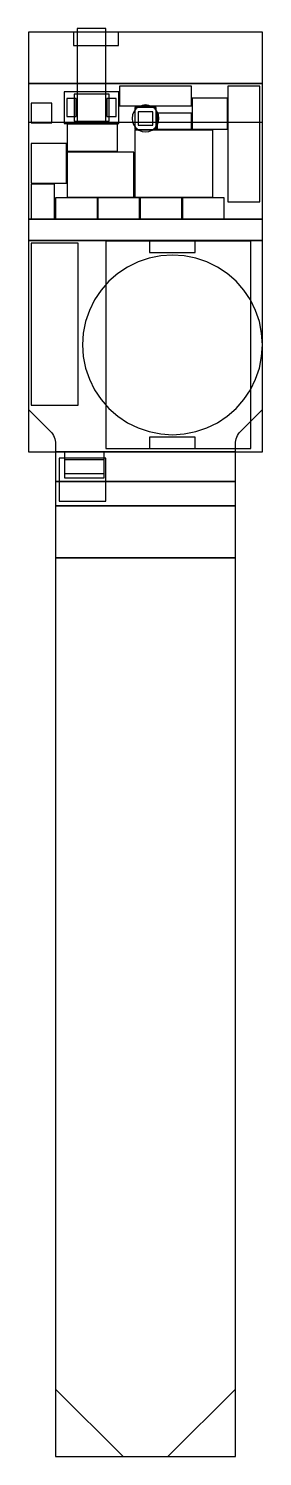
# Model space of a CAD drawing. Header units: metres. Extents: x -13 to 13, y -158 to 0.
import ezdxf

# ---------------------------------------------------------------- set-up
doc = ezdxf.new("R2010")
doc.units = ezdxf.units.M

msp = doc.modelspace()

# ---------------------------------------------------------------- linework, layer by layer
at = {"layer": 'Comp_Cell'}
for p, q in [((0.4118, -25.1407), (-0.8268, -25.5612)), ((1.6947, -24.8856), (0.4118, -25.1407)), ((3, -24.8), (1.6947, -24.8856)), ((4.3053, -24.8856), (3, -24.8)), ((5.5882, -25.1407), (4.3053, -24.8856)), ((6.8268, -25.5612), (5.5882, -25.1407)), ((-3.0876, -26.8665), (-4.0711, -27.7289)), ((-2, -26.1397), (-3.0876, -26.8665)), ((-0.8268, -25.5612), (-2, -26.1397)), ((8, -26.1397), (6.8268, -25.5612)), ((9.0876, -26.8665), (8, -26.1397)), ((10.0711, -27.7289), (9.0876, -26.8665)), ((-4.0711, -27.7289), (-4.9335, -28.7124)), ((10.9335, -28.7124), (10.0711, -27.7289)), ((-5.6603, -29.8), (-6.2388, -30.9732)), ((-4.9335, -28.7124), (-5.6603, -29.8)), ((11.6603, -29.8), (10.9335, -28.7124)), ((12.2388, -30.9732), (11.6603, -29.8)), ((-6.2388, -30.9732), (-6.6593, -32.2118)), ((12.6593, -32.2118), (12.2388, -30.9732)), ((-6.6593, -32.2118), (-6.9144, -33.4947)), ((12.9144, -33.4947), (12.6593, -32.2118)), ((-6.9144, -33.4947), (-7, -34.8)), ((-7, -34.8), (-6.9144, -36.1053)), ((13, -34.8), (12.9144, -33.4947)), ((12.9144, -36.1053), (13, -34.8)), ((-6.9144, -36.1053), (-6.6593, -37.3882)), ((12.6593, -37.3882), (12.9144, -36.1053)), ((-6.6593, -37.3882), (-6.2388, -38.6268)), ((12.2388, -38.6268), (12.6593, -37.3882)), ((-6.2388, -38.6268), (-5.6603, -39.8)), ((11.6603, -39.8), (12.2388, -38.6268)), ((-5.6603, -39.8), (-4.9335, -40.8876)), ((-4.9335, -40.8876), (-4.0711, -41.8711)), ((10.0711, -41.8711), (10.9335, -40.8876)), ((10.9335, -40.8876), (11.6603, -39.8)), ((-4.0711, -41.8711), (-3.0876, -42.7335)), ((-3.0876, -42.7335), (-2, -43.4603)), ((8, -43.4603), (9.0876, -42.7335)), ((9.0876, -42.7335), (10.0711, -41.8711)), ((-2, -43.4603), (-0.8268, -44.0388)), ((-0.8268, -44.0388), (0.4118, -44.4593)), ((0.4118, -44.4593), (1.6947, -44.7144)), ((4.3053, -44.7144), (5.5882, -44.4593)), ((5.5882, -44.4593), (6.8268, -44.0388)), ((6.8268, -44.0388), (8, -43.4603)), ((1.6947, -44.7144), (3, -44.8)), ((3, -44.8), (4.3053, -44.7144))]:
    msp.add_line(p, q, dxfattribs=at)
at = {"layer": 'Comp_D1'}
for p, q in [((0.8, -8.85), (-0.8, -8.85)), ((-0.8, -8.85), (-0.8, -10.35)), ((0.8, -10.35), (0.8, -8.85)), ((-0.8, -10.35), (0.8, -10.35))]:
    msp.add_line(p, q, dxfattribs=at)
at = {"layer": 'Comp_SW1_body'}
for p, q in [((-4.05, -6.9), (-7.95, -6.9)), ((-7.95, -6.9), (-7.95, -9.9)), ((-4.05, -9.9), (-4.05, -6.9)), ((-7.95, -9.9), (-4.05, -9.9))]:
    msp.add_line(p, q, dxfattribs=at)
at = {"layer": 'Comp_SW1_pads'}
for p, q in [((-7.7, -7.4), (-8.75, -7.4)), ((-8.75, -7.4), (-8.75, -9.4)), ((-7.7, -9.4), (-7.7, -7.4)), ((-3.25, -7.4), (-4.3, -7.4)), ((-4.3, -7.4), (-4.3, -9.4)), ((-3.25, -9.4), (-3.25, -7.4)), ((-8.75, -9.4), (-7.7, -9.4)), ((-4.3, -9.4), (-3.25, -9.4))]:
    msp.add_line(p, q, dxfattribs=at)
at = {"layer": 'Comp_U3_Kragen'}
for p, q in [((-4.6, -47.6), (-9, -47.6)), ((-9, -47.6), (-9, -49.6)), ((-4.6, -49.6), (-4.6, -47.6)), ((-9, -49.6), (-4.6, -49.6))]:
    msp.add_line(p, q, dxfattribs=at)
at = {"layer": 'Comp_XBT1_clip'}
for p, q in [((11.7, -23.25), (-4.4, -23.25)), ((-4.4, -23.25), (-4.4, -46.35)), ((11.7, -46.35), (11.7, -23.25)), ((-4.4, -46.35), (11.7, -46.35))]:
    msp.add_line(p, q, dxfattribs=at)
at = {"layer": 'Comp_XBT1_pads'}
for p, q in [((5.54, -23.25), (0.46, -23.25)), ((0.46, -23.25), (0.46, -24.52)), ((5.54, -24.52), (5.54, -23.25)), ((0.46, -24.52), (5.54, -24.52)), ((5.54, -45.08), (0.46, -45.08)), ((0.46, -45.08), (0.46, -46.35)), ((5.54, -46.35), (5.54, -45.08)), ((0.46, -46.35), (5.54, -46.35))]:
    msp.add_line(p, q, dxfattribs=at)
at = {"layer": 'Edge.Cuts'}
for p, q in [((13, 0), (-13, 0)), ((-13, 0), (-13, -42)), ((13, -42), (13, 0)), ((-13, -42), (-10.5858, -44.4142)), ((10.5858, -44.4142), (13, -42)), ((-10.5858, -44.4142), (-10.454, -44.5596)), ((10.454, -44.5596), (10.5858, -44.4142)), ((-10.454, -44.5596), (-10.3371, -44.7173)), ((-10.3371, -44.7173), (-10.2362, -44.8856)), ((-10.2362, -44.8856), (-10.1522, -45.0631)), ((-10.1522, -45.0631), (-10.0861, -45.2479)), ((-10.0861, -45.2479), (-10.0384, -45.4382)), ((-10.0384, -45.4382), (-10.0096, -45.6324)), ((-10.0096, -45.6324), (-10, -45.8284)), ((-10, -45.8284), (-10, -151)), ((10, -45.8284), (10.0096, -45.6324)), ((10, -151), (10, -45.8284)), ((10.0096, -45.6324), (10.0384, -45.4382)), ((10.0384, -45.4382), (10.0861, -45.2479)), ((10.0861, -45.2479), (10.1522, -45.0631)), ((10.1522, -45.0631), (10.2362, -44.8856)), ((10.2362, -44.8856), (10.3371, -44.7173)), ((10.3371, -44.7173), (10.454, -44.5596)), ((-10, -151), (-2.5, -158.5)), ((2.5, -158.5), (10, -151)), ((-2.5, -158.5), (2.5, -158.5))]:
    msp.add_line(p, q, dxfattribs=at)
at = {"layer": 'Mark_max'}
msp.add_line((-9, -58.5), (9, -58.5), dxfattribs=at)
at = {"layer": 'Mech_Anschlag_Platine'}
for p, q in [((-3, 0), (-8, 0)), ((-8, 0), (-8, -1.5)), ((-3, -1.5), (-3, 0)), ((-8, -1.5), (-3, -1.5))]:
    msp.add_line(p, q, dxfattribs=at)
at = {"layer": 'Mech_Kragentasche'}
for p, q in [((-4.4, -47.4), (-9.6, -47.4)), ((-9.6, -47.4), (-9.6, -52.2)), ((-4.4, -52.2), (-4.4, -47.4)), ((-9.6, -52.2), (-4.4, -52.2))]:
    msp.add_line(p, q, dxfattribs=at)
at = {"layer": 'Mech_Lichtschaft'}
for p, q in [((-1.4489, -9.2118), (-1.5, -9.6)), ((-1.299, -8.85), (-1.4489, -9.2118)), ((-1.0607, -8.5393), (-1.299, -8.85)), ((-0.75, -8.301), (-1.0607, -8.5393)), ((-0.3882, -8.1511), (-0.75, -8.301)), ((0, -8.1), (-0.3882, -8.1511)), ((0.3882, -8.1511), (0, -8.1)), ((0.75, -8.301), (0.3882, -8.1511)), ((1.0607, -8.5393), (0.75, -8.301)), ((1.299, -8.85), (1.0607, -8.5393)), ((1.4489, -9.2118), (1.299, -8.85)), ((1.5, -9.6), (1.4489, -9.2118)), ((-1.5, -9.6), (-1.4489, -9.9882)), ((-1.4489, -9.9882), (-1.299, -10.35)), ((-1.299, -10.35), (-1.0607, -10.6607)), ((-1.0607, -10.6607), (-0.75, -10.899)), ((-0.75, -10.899), (-0.3882, -11.0489)), ((-0.3882, -11.0489), (0, -11.1)), ((0, -11.1), (0.3882, -11.0489)), ((0.3882, -11.0489), (0.75, -10.899)), ((0.75, -10.899), (1.0607, -10.6607)), ((1.0607, -10.6607), (1.299, -10.35)), ((1.299, -10.35), (1.4489, -9.9882)), ((1.4489, -9.9882), (1.5, -9.6))]:
    msp.add_line(p, q, dxfattribs=at)
at = {"layer": 'Mech_Sichtfuge'}
msp.add_line((-13, -10), (13, -10), dxfattribs=at)
at = {"layer": 'Mech_Zunge'}
for p, q in [((-4.4, 0.4), (-7.6, 0.4)), ((-7.6, 0.4), (-7.6, -10)), ((-4.4, -10), (-4.4, 0.4)), ((-7.6, -10), (-4.4, -10))]:
    msp.add_line(p, q, dxfattribs=at)
at = {"layer": 'Pads_Fachstreifen'}
for p, q in [((-7.5, -23.5), (-12.7, -23.5)), ((-12.7, -23.5), (-12.7, -41.5)), ((-7.5, -41.5), (-7.5, -23.5)), ((-12.7, -41.5), (-7.5, -41.5))]:
    msp.add_line(p, q, dxfattribs=at)
at = {"layer": 'Plan_C1_100uF'}
for p, q in [((-5.35, -18.45), (-10, -18.45)), ((-10, -18.45), (-10, -20.8)), ((-5.35, -20.8), (-5.35, -18.45)), ((-10, -20.8), (-5.35, -20.8))]:
    msp.add_line(p, q, dxfattribs=at)
at = {"layer": 'Plan_C2_100uF'}
for p, q in [((-0.65, -18.45), (-5.3, -18.45)), ((-5.3, -18.45), (-5.3, -20.8)), ((-0.65, -20.8), (-0.65, -18.45)), ((-5.3, -20.8), (-0.65, -20.8))]:
    msp.add_line(p, q, dxfattribs=at)
at = {"layer": 'Plan_C3_100uF'}
for p, q in [((4.05, -18.45), (-0.6, -18.45)), ((-0.6, -18.45), (-0.6, -20.8)), ((4.05, -20.8), (4.05, -18.45)), ((-0.6, -20.8), (4.05, -20.8))]:
    msp.add_line(p, q, dxfattribs=at)
at = {"layer": 'Plan_C4_100uF'}
for p, q in [((8.75, -18.45), (4.1, -18.45)), ((4.1, -18.45), (4.1, -20.8)), ((8.75, -20.8), (8.75, -18.45)), ((4.1, -20.8), (8.75, -20.8))]:
    msp.add_line(p, q, dxfattribs=at)
at = {"layer": 'Plan_D1_RGB'}
for p, q in [((1.175, -8.375), (-1.175, -8.375)), ((-1.175, -8.375), (-1.175, -10.825)), ((1.175, -10.825), (1.175, -8.375)), ((-1.175, -10.825), (1.175, -10.825))]:
    msp.add_line(p, q, dxfattribs=at)
at = {"layer": 'Plan_Q1'}
for p, q in [((9.11, -7.35), (5.2, -7.35)), ((5.2, -7.35), (5.2, -10.8)), ((9.11, -10.8), (9.11, -7.35)), ((5.2, -10.8), (9.11, -10.8))]:
    msp.add_line(p, q, dxfattribs=at)
at = {"layer": 'Plan_Q2__R'}
for p, q in [((-8.8, -12.4), (-12.7, -12.4)), ((-12.7, -12.4), (-12.7, -16.8)), ((-8.8, -16.8), (-8.8, -12.4)), ((-12.7, -16.8), (-8.8, -16.8))]:
    msp.add_line(p, q, dxfattribs=at)
at = {"layer": 'Plan_R4_R5'}
for p, q in [((-10.4, -7.9), (-12.7, -7.9)), ((-12.7, -7.9), (-12.7, -10.1)), ((-10.4, -10.1), (-10.4, -7.9)), ((-12.7, -10.1), (-10.4, -10.1))]:
    msp.add_line(p, q, dxfattribs=at)
at = {"layer": 'Plan_R6-R8'}
for p, q in [((5.1, -9), (1.3, -9)), ((1.3, -9), (1.3, -10.8)), ((5.1, -10.8), (5.1, -9)), ((1.3, -10.8), (5.1, -10.8))]:
    msp.add_line(p, q, dxfattribs=at)
at = {"layer": 'Plan_R9-R12'}
for p, q in [((-10.1, -16.9), (-12.7, -16.9)), ((-12.7, -16.9), (-12.7, -20.8)), ((-10.1, -20.8), (-10.1, -16.9)), ((-12.7, -20.8), (-10.1, -20.8))]:
    msp.add_line(p, q, dxfattribs=at)
at = {"layer": 'Plan_RF_C16-C20_L2_R2'}
for p, q in [((5.1, -6), (-2.9, -6)), ((-2.9, -6), (-2.9, -8.2)), ((5.1, -8.2), (5.1, -6)), ((-2.9, -8.2), (5.1, -8.2))]:
    msp.add_line(p, q, dxfattribs=at)
at = {"layer": 'Plan_SW1_TS-1088'}
for p, q in [((-2.975, -6.625), (-9.025, -6.625)), ((-9.025, -6.625), (-9.025, -10.175)), ((-2.975, -10.175), (-2.975, -6.625)), ((-9.025, -10.175), (-2.975, -10.175))]:
    msp.add_line(p, q, dxfattribs=at)
at = {"layer": 'Plan_Teiler_U4-U6'}
for p, q in [((-1.3, -13.35), (-8.7, -13.35)), ((-8.7, -13.35), (-8.7, -18.35)), ((-1.3, -18.35), (-1.3, -13.35)), ((-8.7, -18.35), (-1.3, -18.35))]:
    msp.add_line(p, q, dxfattribs=at)
at = {"layer": 'Plan_U1_CC2340__C5-C13'}
for p, q in [((7.5, -10.9), (-1.2, -10.9)), ((-1.2, -10.9), (-1.2, -18.35)), ((7.5, -18.35), (7.5, -10.9)), ((-1.2, -18.35), (7.5, -18.35))]:
    msp.add_line(p, q, dxfattribs=at)
at = {"layer": 'Plan_U2_R3'}
for p, q in [((-3.1, -10.25), (-8.7, -10.25)), ((-8.7, -10.25), (-8.7, -13.25)), ((-3.1, -13.25), (-3.1, -10.25)), ((-8.7, -13.25), (-3.1, -13.25))]:
    msp.add_line(p, q, dxfattribs=at)
at = {"layer": 'Plan_U3__C24'}
for p, q in [((-4.6, -47.6), (-9, -47.6)), ((-9, -47.6), (-9, -49.6)), ((-4.6, -49.6), (-4.6, -47.6)), ((-9, -49.6), (-4.6, -49.6))]:
    msp.add_line(p, q, dxfattribs=at)
at = {"layer": 'Plan_Y1_Y2'}
for p, q in [((12.7, -6), (9.15, -6)), ((9.15, -6), (9.15, -18.9)), ((12.7, -18.9), (12.7, -6)), ((9.15, -18.9), (12.7, -18.9))]:
    msp.add_line(p, q, dxfattribs=at)
at = {"layer": 'Zone_Z1_ANTENNE'}
for p, q in [((13, 0), (-13, 0)), ((-13, 0), (-13, -5.7)), ((13, -5.7), (13, 0)), ((-13, -5.7), (13, -5.7))]:
    msp.add_line(p, q, dxfattribs=at)
at = {"layer": 'Zone_Z2_BAND_B'}
for p, q in [((13, -5.7), (-13, -5.7)), ((-13, -5.7), (-13, -23.2)), ((13, -23.2), (13, -5.7)), ((-13, -23.2), (13, -23.2))]:
    msp.add_line(p, q, dxfattribs=at)
at = {"layer": 'Zone_Z2_BAND_F'}
for p, q in [((13, -5.7), (-13, -5.7)), ((-13, -5.7), (-13, -20.8)), ((13, -20.8), (13, -5.7)), ((-13, -20.8), (13, -20.8))]:
    msp.add_line(p, q, dxfattribs=at)
at = {"layer": 'Zone_Z3_SCHOTT'}
for p, q in [((13, -20.8), (-13, -20.8)), ((-13, -20.8), (-13, -23.2)), ((13, -23.2), (13, -20.8)), ((-13, -23.2), (13, -23.2))]:
    msp.add_line(p, q, dxfattribs=at)
at = {"layer": 'Zone_Z4_FACH_B'}
for p, q in [((13, -23.2), (-13, -23.2)), ((-13, -23.2), (-13, -46.7)), ((13, -46.7), (13, -23.2)), ((-13, -46.7), (13, -46.7))]:
    msp.add_line(p, q, dxfattribs=at)
at = {"layer": 'Zone_Z4_FACH_F'}
for p, q in [((13, -23.2), (-13, -23.2)), ((-13, -23.2), (-13, -46.7)), ((13, -46.7), (13, -23.2)), ((-13, -46.7), (13, -46.7))]:
    msp.add_line(p, q, dxfattribs=at)
at = {"layer": 'Zone_Z5A_KRAGEN_DICHTSTREIFEN'}
for p, q in [((10, -50), (-10, -50)), ((-10, -50), (-10, -52.7)), ((10, -52.7), (10, -50)), ((-10, -52.7), (10, -52.7))]:
    msp.add_line(p, q, dxfattribs=at)
at = {"layer": 'Zone_Z5B_Feld_K2'}
for p, q in [((-4.6, -46.7), (-9, -46.7)), ((-9, -46.7), (-9, -49.1)), ((-4.6, -49.1), (-4.6, -46.7)), ((-9, -49.1), (-4.6, -49.1))]:
    msp.add_line(p, q, dxfattribs=at)
at = {"layer": 'Zone_Z5B_KRAGEN_BAUTEILE'}
for p, q in [((10, -46.7), (-10, -46.7)), ((-10, -46.7), (-10, -50)), ((10, -50), (10, -46.7)), ((-10, -50), (10, -50))]:
    msp.add_line(p, q, dxfattribs=at)
at = {"layer": 'Zone_Z6_FREI'}
for p, q in [((10, -52.7), (-10, -52.7)), ((-10, -52.7), (-10, -58.5)), ((10, -58.5), (10, -52.7)), ((-10, -58.5), (10, -58.5))]:
    msp.add_line(p, q, dxfattribs=at)
at = {"layer": 'Zone_Z7_SONDE'}
for p, q in [((10, -58.5), (-10, -58.5)), ((-10, -58.5), (-10, -158.5)), ((10, -158.5), (10, -58.5)), ((-10, -158.5), (10, -158.5))]:
    msp.add_line(p, q, dxfattribs=at)

doc.saveas('drawing.dxf')
